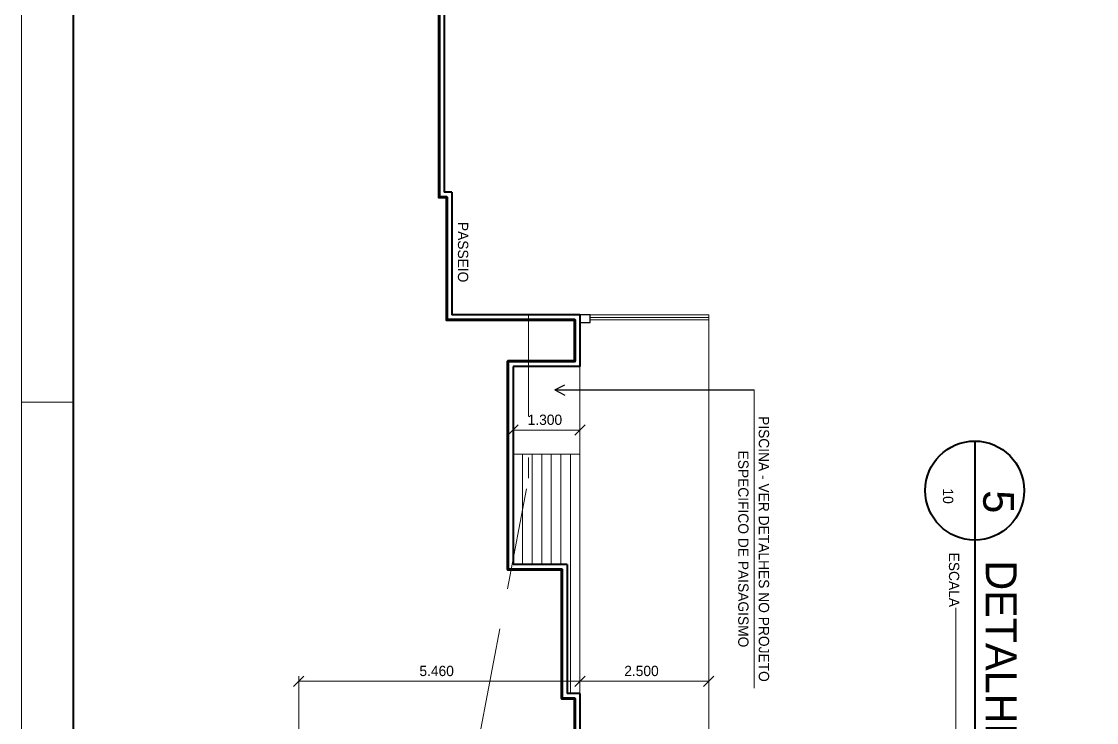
# Model space of a CAD drawing. Header units: metres. Extents: x -62 to 23, y -77 to 42.
# Drawn here: x -61.82 to -40.95, y -27.66 to -14.06 of the extents above; entities that cross this region are included whole.
import ezdxf
from ezdxf.enums import TextEntityAlignment as Align

# ---------------------------------------------------------------- set-up
doc = ezdxf.new("R2010")
doc.units = ezdxf.units.M
doc.header["$MEASUREMENT"] = 0
doc.linetypes.add('DGN Style 3', pattern=[2.76643, 1.976022, -0.790409])
for name, color, linetype, lineweight in [('1 - Eixos', 7, 'Continuous', 0), ('5 - Laje em Corte', 7, 'Continuous', 0), ('7 - Alvenaria', 7, 'Continuous', 0), ('Level 1-1', 7, 'Continuous', 0), ('Level 11-1', 7, 'Continuous', 0), ('Level 12', 7, 'Continuous', 0), ('Level 54-1', 7, 'Continuous', 0), ('Level 63', 7, 'Continuous', 0)]:
    doc.layers.add(name, color=color, linetype=linetype, lineweight=lineweight)
doc.styles.add('Style-CIVIL', font='CIVIL.shx')
doc.styles.add('Style-INTL_ENGINEERING', font='INTL_ENGINEERING.shx')
doc.dimstyles.get("Standard").update_dxf_attribs({"dimtxt": 0.18, "dimasz": 0.18, "dimexe": 0.18, "dimexo": 0.0625, "dimgap": 0.09, "dimtad": 0, "dimtih": 1, "dimtoh": 1, "dimdec": 4, "dimzin": 1, "dimdsep": 46, "dimtxsty": 'Standard', "dimcen": 0, "dimadec": 0, "dimazin": 0, "dimtfac": 1, "dimtdec": 4, "dimtofl": 0, "dimtmove": 0, "dimatfit": 3, "dimfxl": 0, "dimtolj": 1, "dimtzin": 1, "dimarcsym": 0})

# ---------------------------------------------------------------- blocks, each defined once
blk = doc.blocks.new('*D303')
at = {"layer": 'Defpoints'}
for p in [(-56.437, -26.861), (-53.707, -26.861), (-50.977, -27.246), (-56.437, -27.981)]:
    blk.add_point(p, dxfattribs=at)
at = {"layer": 'Level 1-1', "color": 2, "linetype": 'Continuous', "lineweight": 0}
for p, q in [((-56.537, -26.961), (-56.337, -26.761)), ((-56.437, -27.881), (-56.437, -26.761)), ((-50.977, -26.861), (-56.437, -26.861)), ((-50.877, -26.761), (-51.077, -26.961)), ((-50.977, -27.146), (-50.977, -26.761))]:
    blk.add_line(p, q, dxfattribs=at)
at = {"layer": 'Level 1-1', "color": 2, "linetype": 'Continuous', "lineweight": 0, "style": 'Style-CIVIL'}
blk.add_text('5.460', height=0.2, dxfattribs=at).set_placement((-54.095, -26.661), align=Align.MIDDLE_LEFT)
blk = doc.blocks.new('_Oblique')
at = {"color": 0, "linetype": 'ByBlock', "lineweight": -2}
blk.add_line((0.5, 0.5), (-0.5, -0.5), dxfattribs=at)
blk = doc.blocks.new('*D302')
at = {"layer": 'Defpoints'}
for p in [(-48.477, -24.94), (-50.977, -26.861), (-49.727, -26.861), (-50.977, -27.246)]:
    blk.add_point(p, dxfattribs=at)
at = {"layer": 'Level 1-1', "color": 2, "linetype": 'Continuous', "lineweight": 0}
for p, q in [((-48.477, -25.04), (-48.477, -26.961)), ((-51.077, -26.961), (-50.877, -26.761)), ((-50.977, -27.146), (-50.977, -26.761)), ((-48.477, -26.861), (-50.977, -26.861)), ((-48.377, -26.761), (-48.577, -26.961))]:
    blk.add_line(p, q, dxfattribs=at)
at = {"layer": 'Level 1-1', "color": 2, "linetype": 'Continuous', "lineweight": 0, "style": 'Style-CIVIL'}
blk.add_text('2.500', height=0.2, dxfattribs=at).set_placement((-50.118, -26.661), align=Align.MIDDLE_LEFT)
blk = doc.blocks.new('*D304')
at = {"layer": 'Defpoints'}
for p in [(-52.277, -21.987), (-51.627, -21.987), (-50.977, -22.019), (-52.277, -22.674)]:
    blk.add_point(p, dxfattribs=at)
at = {"layer": 'Level 1-1', "color": 2, "linetype": 'Continuous', "lineweight": 0}
for p, q in [((-52.377, -22.087), (-52.177, -21.887)), ((-52.277, -22.574), (-52.277, -21.887)), ((-50.877, -21.887), (-51.077, -22.087)), ((-50.977, -21.919), (-50.977, -21.887)), ((-50.977, -21.987), (-52.277, -21.987))]:
    blk.add_line(p, q, dxfattribs=at)
at = {"layer": 'Level 1-1', "color": 2, "linetype": 'Continuous', "lineweight": 0, "style": 'Style-CIVIL'}
blk.add_text('1.300', height=0.2, dxfattribs=at).set_placement((-51.993, -21.787), align=Align.MIDDLE_LEFT)
blk = doc.blocks.new('TerminatorOpen')
at = {"color": 0, "linetype": 'ByBlock', "lineweight": -2}
for q in [(-1, 0.5), (-1, 0), (-1, -0.5)]:
    blk.add_line((0, 0), q, dxfattribs=at)
blk = doc.blocks.new('*U324')
at = {"layer": 'Level 11-1', "color": 2, "linetype": 'Continuous', "lineweight": 40}
blk.add_line((-0.08778, -0.00076), (0.01176, -0.00076), dxfattribs=at)
at = {"layer": 'Level 11-1', "color": 2, "linetype": 'Continuous', "lineweight": 0}
blk.add_line((-0.0554, -0.00443), (0.00178, -0.00442), dxfattribs=at)
at = {"layer": 'Level 11-1', "color": 2, "linetype": 'Continuous', "lineweight": 40}
blk.add_circle((-0.07819, -0.00077), 0.0096, dxfattribs=at)
at = {"layer": 'Level 11-1', "color": 2, "linetype": 'Continuous', "lineweight": 40, "style": 'Style-INTL_ENGINEERING'}
blk.add_text('DETALHE - 15', height=0.0059999, rotation=0.0007, dxfattribs=at).set_placement((-0.06465, 0.00138))
at = {"layer": 'Level 11-1', "color": 2, "linetype": 'Continuous', "lineweight": 0, "style": 'Style-INTL_ENGINEERING'}
blk.add_text('ESCALA', height=0.002, rotation=0.0007, dxfattribs=at).set_placement((-0.05558, -0.00478), align=Align.MIDDLE_RIGHT)
at = {"layer": 'Level 11-1', "color": 2, "linetype": 'Continuous', "lineweight": 13, "style": 'Style-INTL_ENGINEERING'}
blk.add_text('1:10', height=0.002, rotation=0.0007, dxfattribs=at).set_placement((0.00374, -0.00444), align=Align.MIDDLE_LEFT)
at = {"layer": 'Level 11-1', "color": 2, "linetype": 'Continuous', "lineweight": 40, "insert": (-0.07601, 0.00079), "char_height": 0.006, "attachment_point": 8, "rotation": 0.0007, "line_spacing_factor": 0.6, "style": 'Style-INTL_ENGINEERING'}
blk.add_mtext('5\\P', dxfattribs=at)
at = {"layer": 'Level 11-1', "color": 2, "linetype": 'Continuous', "lineweight": 13, "insert": (-0.07711, -0.00697), "char_height": 0.002, "attachment_point": 8, "rotation": 0.0007, "line_spacing_factor": 0.6, "style": 'Style-INTL_ENGINEERING'}
blk.add_mtext('10\\P', dxfattribs=at)

msp = doc.modelspace()

# ---------------------------------------------------------------- linework, layer by layer
at = {"layer": '5 - Laje em Corte', "color": 1, "linetype": 'Continuous', "lineweight": 40}
for p, q in [((-53.6129, -13.2486), (-53.6129, -17.3694)), ((-53.4629, -17.3694), (-53.6129, -17.3694)), ((-53.4629, -17.3694), (-53.4629, -19.751)), ((-50.9773, -19.751), (-53.4629, -19.751)), ((-50.9773, -19.751), (-50.9773, -20.7531)), ((-50.9773, -20.7531), (-52.2773, -20.7531)), ((-52.2773, -20.7531), (-52.2773, -24.5957)), ((-51.2273, -24.5957), (-52.2773, -24.5957)), ((-51.2273, -24.5957), (-51.2273, -27.0987)), ((-50.9773, -27.0987), (-51.2273, -27.0987)), ((-50.9773, -27.0987), (-50.9773, -45.9206))]:
    msp.add_line(p, q, dxfattribs=at)
at = {"layer": '5 - Laje em Corte', "color": 240, "linetype": 'DGN Style 3', "lineweight": 0}
for p in [(-51.9773, -19.751), (-53.9373, -33.2207)]:
    msp.add_line(p, (-51.9773, -22.9207), dxfattribs=at)
at = {"layer": '5 - Laje em Corte', "color": 1, "linetype": 'Continuous', "lineweight": 13}
for p, q in [((-50.9773, -20.7531), (-50.9773, -27.0987)), ((-50.9773, -22.4531), (-52.2773, -22.4531)), ((-52.0916, -22.4531), (-52.0916, -24.5957)), ((-51.9059, -22.4531), (-51.9059, -24.5957)), ((-51.7202, -22.4531), (-51.7202, -24.5957)), ((-51.5345, -22.4531), (-51.5345, -24.5957)), ((-51.3488, -22.4531), (-51.3488, -24.5957)), ((-51.1631, -22.4531), (-51.1631, -27.0987))]:
    msp.add_line(p, q, dxfattribs=at)
at = {"layer": '5 - Laje em Corte', "color": 1, "linetype": 'Continuous', "lineweight": 140, "flags": 128}
msp.add_lwpolyline([(-53.7129, -13.2486), (-53.7129, -17.4694), (-53.5629, -17.4694), (-53.5629, -19.851), (-51.0773, -19.851), (-51.0773, -20.6531), (-52.3773, -20.6531), (-52.3773, -24.6957), (-51.3273, -24.6957), (-51.3273, -27.1987), (-51.0773, -27.1987), (-51.0773, -27.8814), (-56.5373, -27.8814), (-56.5373, -45.8206), (-58.2373, -45.8206), (-58.2373, -47.8845), (-56.5373, -47.8845), (-56.5373, -56.2789), (-51.0773, -56.2789), (-51.0773, -59.3463), (-52.6538, -59.3463), (-52.6538, -65.9487)], dxfattribs=at)
at = {"layer": '7 - Alvenaria', "color": 7, "linetype": 'Continuous', "lineweight": 13}
for p, q in [((-48.4773, -19.751), (-50.9773, -19.751)), ((-48.4773, -38.6531), (-48.4773, -19.751))]:
    msp.add_line(p, q, dxfattribs=at)
at = {"layer": '7 - Alvenaria', "color": 7, "linetype": 'Continuous', "lineweight": 30, "flags": 128}
msp.add_lwpolyline([(-50.9773, -19.901), (-50.7773, -19.901), (-50.7773, -19.751), (-50.9773, -19.751)], dxfattribs=at)
at = {"layer": 'Level 12', "color": 2, "linetype": 'Continuous', "lineweight": 0}
msp.add_line((-47.5984, -21.2072), (-47.5984, -26.994), dxfattribs=at)
at = {"layer": 'Level 54-1', "color": 5, "linetype": 'Continuous', "lineweight": 13, "flags": 128}
msp.add_lwpolyline([(-50.7773, -19.851), (-50.7773, -19.801), (-48.4773, -19.801), (-48.4773, -19.851)], close=True, dxfattribs=at)
at = {"layer": 'Level 63', "color": 131, "linetype": 'Continuous', "lineweight": 40}
msp.add_line((-60.8205, 39.4525), (-60.8205, -75.9485), dxfattribs=at)
at = {"layer": 'Level 63', "color": 131, "linetype": 'Continuous', "lineweight": 0}
msp.add_line((-60.8215, -21.4475), (-61.8205, -21.4475), dxfattribs=at)
at = {"layer": 'Level 63', "color": 131, "linetype": 'Continuous', "lineweight": 0, "flags": 128}
msp.add_lwpolyline([(22.2795, -76.9485), (22.2795, 41.9525), (-61.8205, 41.9525), (-61.8205, -76.9485)], close=True, dxfattribs=at)
at = {"layer": 'Level 63', "color": 131, "linetype": 'Continuous', "lineweight": 13, "flags": 128}
msp.add_lwpolyline([(21.2805, -13.2486), (21.2805, -65.9487), (-60.8219, -65.9487), (-60.8219, -13.2486)], close=True, dxfattribs=at)

# ---------------------------------------------------------------- block references
at = {"layer": 'Level 11-1', "color": 2, "linetype": 'Continuous', "lineweight": 40, "xscale": 100, "yscale": 100, "zscale": 100, "rotation": 270}
msp.add_blockref('*U324', (-43.2358, -30.9797), dxfattribs=at)

# ---------------------------------------------------------------- texts
at = {"layer": 'Level 12', "color": 2, "linetype": 'Continuous', "lineweight": 13, "style": 'Style-CIVIL'}
msp.add_text('PASSEIO', height=0.1995, rotation=269.99998, dxfattribs=at).set_placement((-53.2475, -17.9492), align=Align.MIDDLE_LEFT)
at = {"layer": 'Level 12', "color": 2, "linetype": 'Continuous', "lineweight": 13, "insert": (-47.6069, -24.2941), "char_height": 0.199998, "attachment_point": 5, "rotation": 270, "line_spacing_factor": 1.200006, "style": 'Style-INTL_ENGINEERING'}
msp.add_mtext('PISCINA - VER DETALHES NO PROJETO\\PESPECIFICO DE PAISAGISMO\\P', dxfattribs=at)

# ---------------------------------------------------------------- dimensions: what is measured, and where the dimension line sits
at = {"layer": 'Level 1-1', "color": 2, "linetype": 'Continuous', "lineweight": 0}
for base, p1, p2, picture, middle in [((-52.2773, -21.9873), (-50.9773, -22.0187), (-52.2773, -22.6744), '*D304', (-51.6273, -21.9873)), ((-50.9773, -26.8613), (-48.4773, -24.9395), (-50.9773, -27.246), '*D302', (-49.7273, -26.8613)), ((-56.4373, -26.8613), (-50.9773, -27.246), (-56.4373, -27.9814), '*D303', (-53.7073, -26.8613))]:
    dim = msp.add_linear_dim(base=base, p1=p1, p2=p2, angle=180, dimstyle='Standard', override={"dimtxt": 0.2, "dimasz": 0.2, "dimexe": 0.1, "dimexo": 0.1, "dimgap": 0.1, "dimtad": 1, "dimtih": 0, "dimtoh": 0, "dimdec": 3, "dimzin": 3, "dimtxsty": 'Style-CIVIL', "dimblk": 'Oblique', "dimclre": 2, "dimtdec": 3, "dimatfit": 1, "dimfrac": 2, "dimtolj": 0, "dimtzin": 3, "dimlwe": 0}, dxfattribs=at)
    dim.commit()
    dim.dimension.update_dxf_attribs({"geometry": picture, "text_midpoint": middle})

# ---------------------------------------------------------------- leaders
at = {"layer": '1 - Eixos', "color": 2, "linetype": 'Continuous', "lineweight": 0}
msp.add_leader([(-51.4678, -21.2072), (-47.5984, -21.2072)], dimstyle='Standard', override={"dimtxt": 0.199, "dimasz": 0.199, "dimgap": 0, "dimtad": 1, "dimtxsty": 'Style-INTL_ENGINEERING', "dimldrblk": 'TerminatorOpen'}, dxfattribs=at)

doc.saveas('drawing.dxf')
